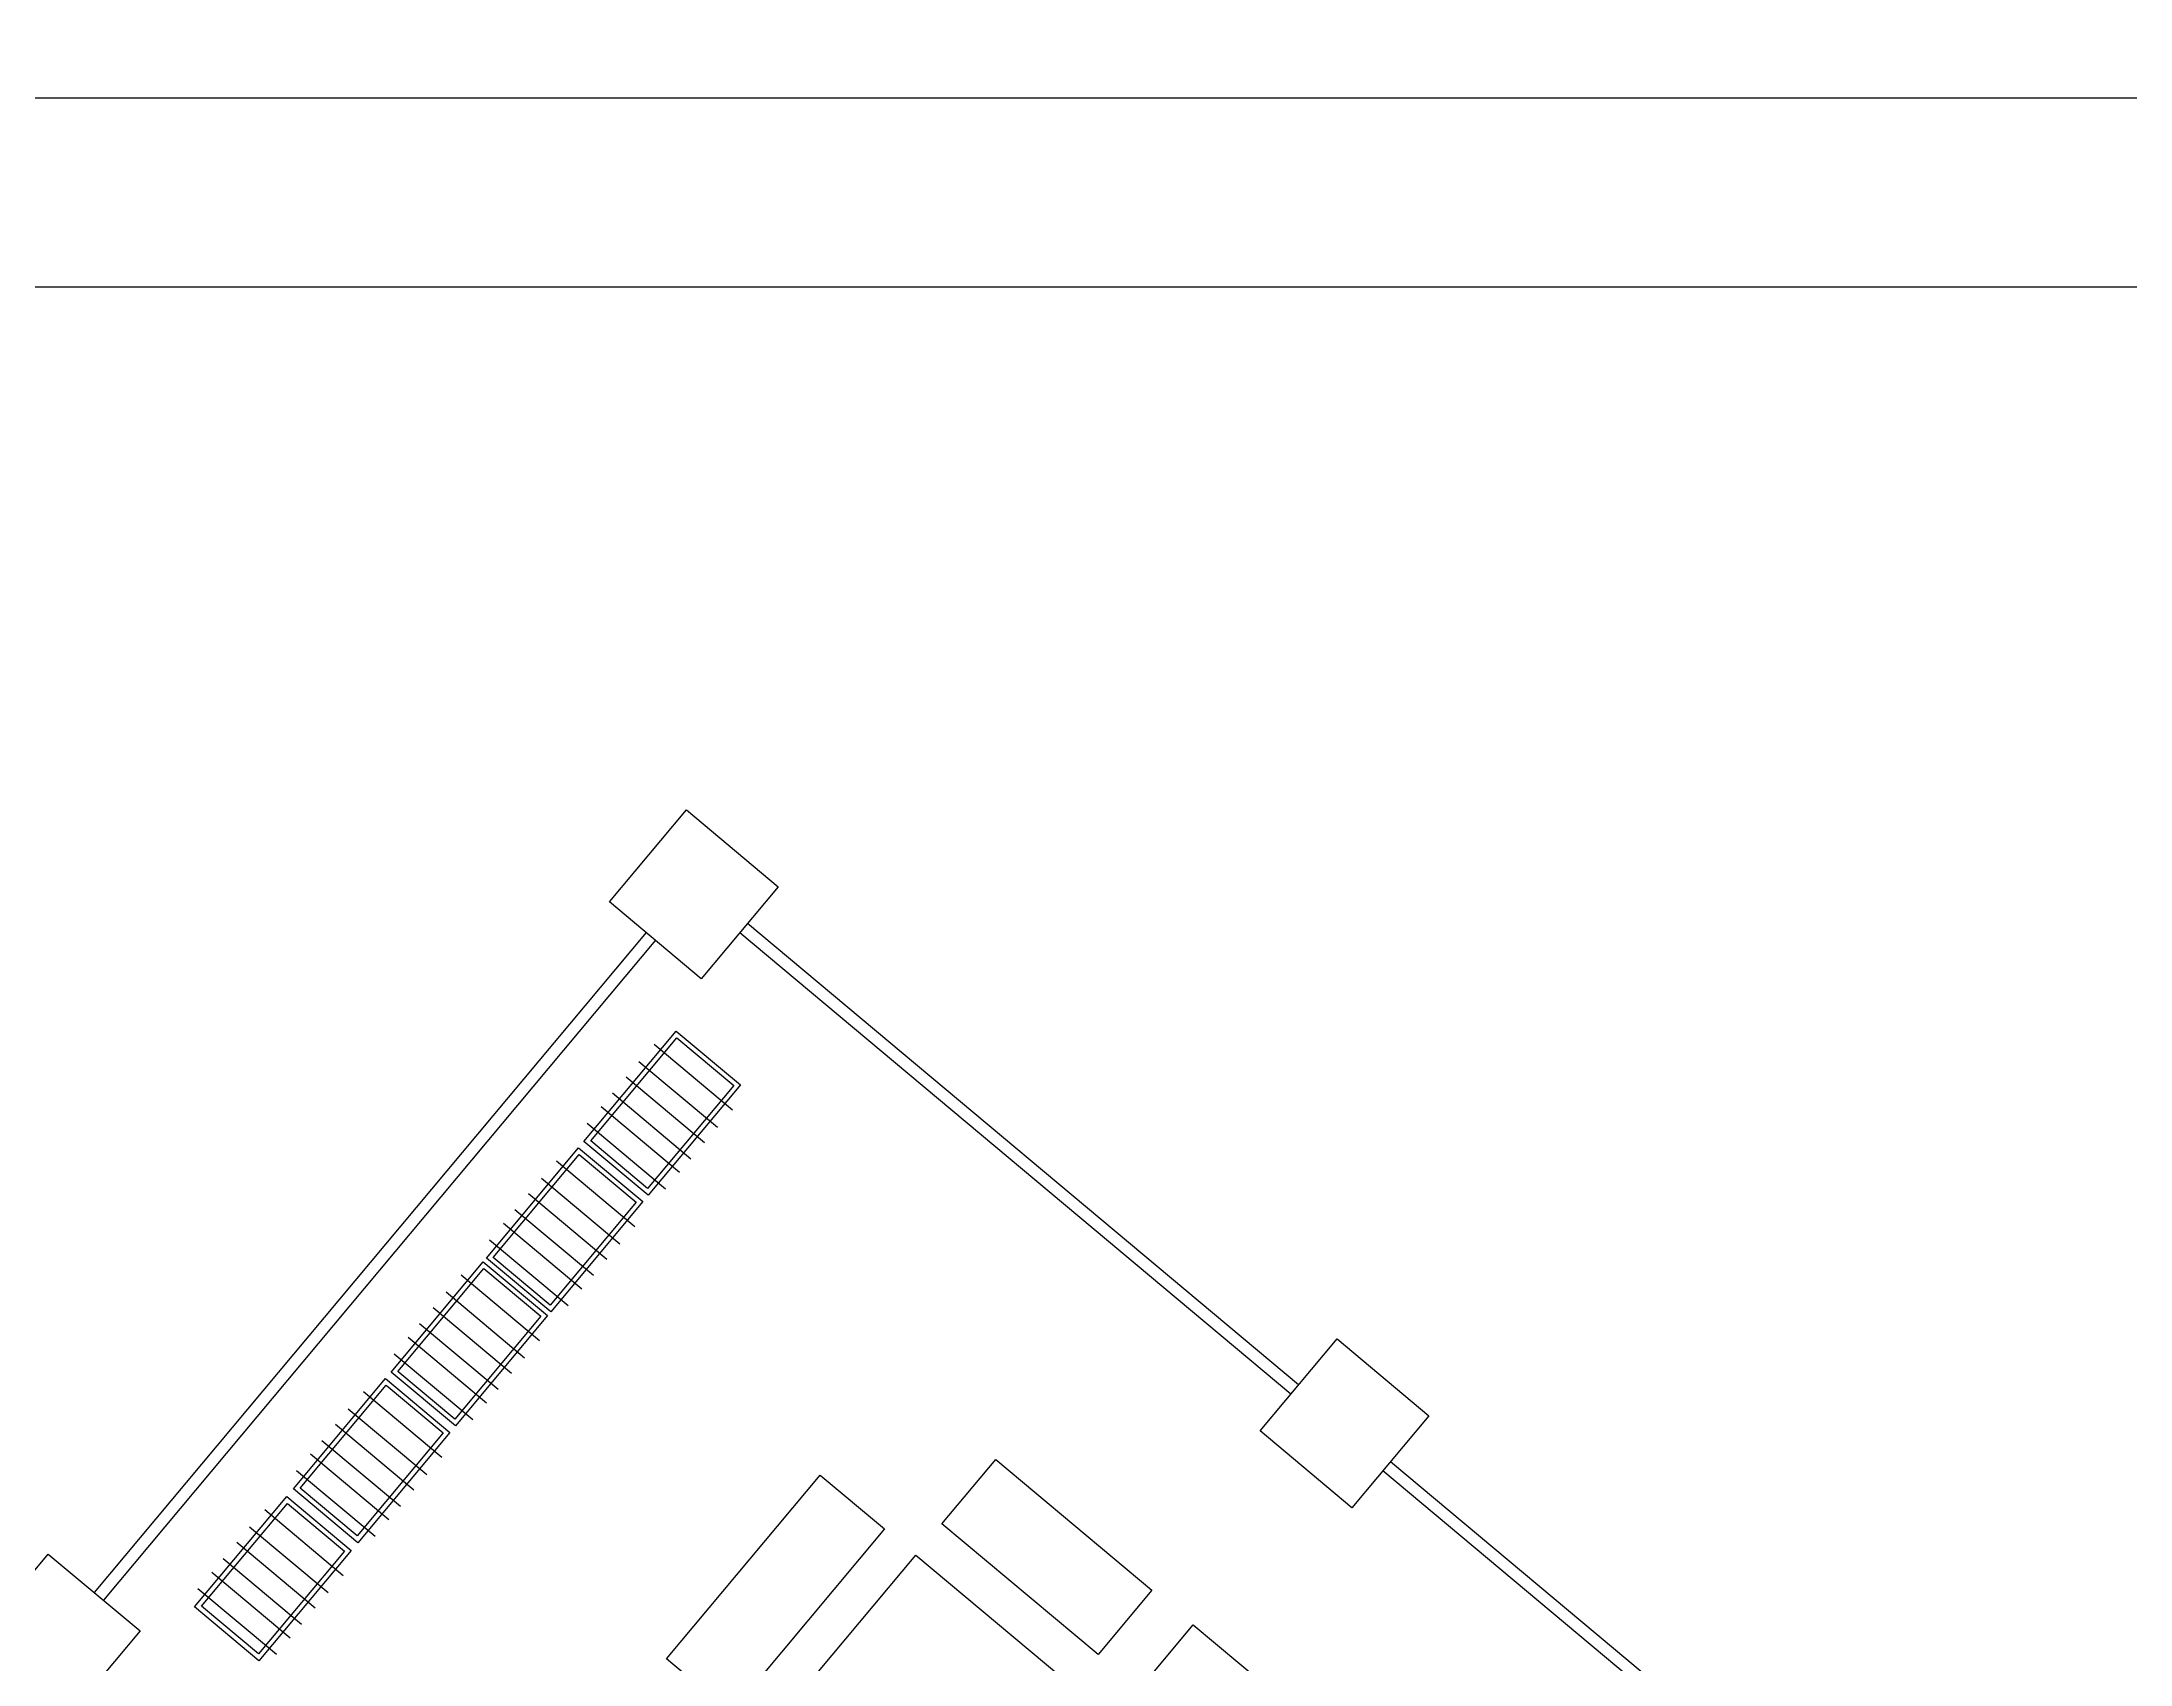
# Model space of a CAD drawing. Header units: millimetres. Extents: x -14813 to 141433, y -60308 to 84383.
# Drawn here: x 47398 to 56115, y 22787 to 29556 of the extents above; entities that cross this region are included whole.
import ezdxf

# ---------------------------------------------------------------- set-up
doc = ezdxf.new("R2010")
doc.units = ezdxf.units.MM
for name, color, linetype, lineweight in [('мебель', 44, 'Continuous', 25), ('размер', 1, 'Continuous', 25), ('стены', 7, 'Continuous', 25), ('территория', 74, 'Continuous', 25)]:
    doc.layers.add(name, color=color, linetype=linetype, lineweight=lineweight)
doc.styles.add('Аннотативный', font='')
doc.styles.get('Аннотативный').set_extended_font_data('GOST Common')
doc.dimstyles.new('Аннотативный', dxfattribs={"dimscale": 0, "dimtxt": 1.5, "dimasz": 1.5, "dimexe": 1.25, "dimexo": 0.625, "dimtad": 1, "dimdec": 0, "dimtxsty": 'Аннотативный', "dimblk": 'ARCHTICK', "dimcen": 2.5, "dimadec": 0, "dimazin": 0, "dimtfac": 1, "dimtdec": 0, "dimtmove": 0, "dimatfit": 3, "dimldrblk": 'CLOSEDBLANK', "dimfxl": 1, "dimarcsym": 0})

# ---------------------------------------------------------------- blocks, each defined once
blk = doc.blocks.new('_ArchTick')
at = {"color": 0, "linetype": 'ByBlock', "const_width": 0.15}
blk.add_lwpolyline([(-0.5, -0.5), (0.5, 0.5)], dxfattribs=at)
blk = doc.blocks.new('*D98')
at = {"layer": 'Defpoints', "color": 0, "transparency": 16777216}
for p in [(27013.2, 29320.4), (27013.2, 28532.4), (59711, 28532.4)]:
    blk.add_point(p, dxfattribs=at)
at = {"layer": 'размер', "color": 0, "lineweight": -2, "transparency": 16777216}
for p, q in [((27013.2, 28594.9), (27013.2, 29445.4)), ((59711, 28594.9), (59711, 29445.4)), ((59711, 29320.4), (27013.2, 29320.4))]:
    blk.add_line(p, q, dxfattribs=at)
at = {"layer": 'размер', "color": 0, "lineweight": -2, "transparency": 16777216, "xscale": 150, "yscale": 150, "zscale": 150, "rotation": 180}
blk.add_blockref('_ArchTick', (27013.2, 29320.4), dxfattribs=at)
at = {"layer": 'размер', "color": 0, "lineweight": -2, "transparency": 16777216, "xscale": 150, "yscale": 150, "zscale": 150}
blk.add_blockref('_ArchTick', (59711, 29320.4), dxfattribs=at)
at = {"layer": 'размер', "color": 0, "transparency": 16777216, "insert": (43362.1, 29457.9), "char_height": 150, "attachment_point": 5, "style": 'Аннотативный'}
blk.add_mtext('32700', dxfattribs=at)
blk = doc.blocks.new('_ClosedBlank')
at = {"color": 0, "linetype": 'ByBlock', "lineweight": -2}
for p, q in [((-1, 0.2), (0, 0)), ((-1, 0.2), (-1, -0.2)), ((0, 0), (-1, -0.2))]:
    blk.add_line(p, q, dxfattribs=at)

msp = doc.modelspace()

# ---------------------------------------------------------------- linework, layer by layer
at = {"layer": 'мебель'}
for p, q in [((49953.9, 25374.2), (50281.4, 25100.1)), ((49890.7, 25302.5), (50218.2, 25028.5)), ((49837.1, 25238.4), (50164.6, 24964.4)), ((49732.9, 25113.9), (50060.4, 24839.8)), ((49780.4, 25170.6), (50107.9, 24896.6)), ((49675, 25044.7), (50002.5, 24770.6)), ((49546.7, 24887.6), (49874.2, 24613.5)), ((49483.6, 24815.9), (49811.1, 24541.8)), ((49373.2, 24684), (49700.7, 24410)), ((49429.9, 24751.8), (49757.4, 24477.7)), ((49325.7, 24627.3), (49653.2, 24353.2)), ((49267.8, 24558.1), (49595.3, 24284)), ((49148.9, 24412.1), (49476.4, 24138)), ((49085.7, 24340.4), (49413.2, 24066.3)), ((49032.1, 24276.3), (49359.6, 24002.3)), ((48927.9, 24151.8), (49255.4, 23877.7)), ((48975.4, 24208.5), (49302.9, 23934.5)), ((48870, 24082.6), (49197.5, 23808.5)), ((48741.2, 23924.9), (49068.7, 23650.8)), ((48678, 23853.2), (49005.5, 23579.2)), ((48567.7, 23721.3), (48895.2, 23447.3)), ((48624.4, 23789.1), (48951.9, 23515.1)), ((48520.2, 23664.6), (48847.7, 23390.5)), ((48462.3, 23595.4), (48789.8, 23321.4)), ((48329, 23432.3), (48656.5, 23158.2)), ((48212.2, 23296.5), (48539.7, 23022.5)), ((48265.8, 23360.6), (48593.3, 23086.5)), ((48155.5, 23228.7), (48483, 22954.7)), ((48050.1, 23102.8), (48377.6, 22828.7)), ((48108, 23172), (48435.5, 22897.9))]:
    msp.add_line(p, q, dxfattribs=at)
for points in [[(50046.5, 25428.6), (50314.9, 25204), (49929.8, 24743.8), (49661.4, 24968.4), (50046.5, 25428.6)], [(49639.3, 24941.9), (49907.7, 24717.3), (49522.7, 24257.2), (49254.2, 24481.8), (49639.3, 24941.9)], [(49241.4, 24466.5), (49509.8, 24241.8), (49124.8, 23781.7), (48856.4, 24006.3), (49241.4, 24466.5)], [(48833.7, 23979.3), (49102.2, 23754.7), (48717.1, 23294.5), (48448.7, 23519.1), (48833.7, 23979.3)], [(51155.8, 23372.9), (51380.4, 23641.3), (52032.3, 23095.8), (51807.7, 22827.4), (51155.8, 23372.9)], [(50274.6, 22584.6), (50006.2, 22809.2), (50647.9, 23576.2), (50916.3, 23351.6), (50274.6, 22584.6)], [(48421.5, 23486.6), (48690, 23262), (48304.9, 22801.9), (48036.5, 23026.5), (48421.5, 23486.6)], [(50405, 22475.5), (51046.7, 23242.5), (53347.5, 21317.3), (52705.8, 20550.4), (50405, 22475.5)], [(51980.2, 22683), (52204.8, 22951.4), (52856.7, 22405.9), (52632.1, 22137.5), (51980.2, 22683)]]:
    msp.add_lwpolyline(points, dxfattribs=at)
for points in [[(50049, 25400.4), (50286.7, 25201.4), (49927.3, 24772), (49689.6, 24970.9)], [(49641.8, 24913.8), (49879.5, 24714.8), (49520.2, 24285.4), (49282.4, 24484.3)], [(49243.9, 24438.3), (49481.7, 24239.3), (49122.3, 23809.9), (48884.5, 24008.8)], [(48836.2, 23951.1), (49074, 23752.2), (48714.6, 23322.7), (48476.9, 23521.6)], [(48424, 23458.5), (48661.8, 23259.5), (48302.4, 22830.1), (48064.7, 23029)]]:
    msp.add_lwpolyline(points, close=True, dxfattribs=at)
at = {"layer": 'стены'}
for points in [[(49768, 25968.4), (50088.9, 26351.9), (50472.3, 26031), (50151.4, 25647.5), (49768, 25968.4)], [(49921.4, 25840.1), (47617.6, 23086.8)], [(49959.7, 25808), (47655.9, 23054.7)], [(52612.1, 23914.6), (50311.9, 25839.3)], [(52644.2, 23952.9), (50344, 25877.6)], [(52483.7, 23761.2), (52804.6, 24144.7), (53188, 23823.8), (52867.2, 23440.3), (52483.7, 23761.2)], [(55367.4, 21674.3), (53027.6, 23632.1)], [(55335.3, 21635.9), (52995.5, 23593.7)], [(47105, 22863.8), (47425.8, 23247.2), (47809.3, 22926.4), (47488.4, 22542.9), (47105, 22863.8)]]:
    msp.add_lwpolyline(points, dxfattribs=at)
at = {"layer": 'территория'}
msp.add_lwpolyline([(18299, -1467.6), (48299, -1467.6), (62159.8, 8682.9), (59711, 28532.4), (27013.2, 28532.4), (18299, -1467.6)], dxfattribs=at)

# ---------------------------------------------------------------- dimensions: what is measured, and where the dimension line sits
at = {"layer": 'размер'}
dim = msp.add_linear_dim(base=(27013.2, 29320.4), p1=(59711, 28532.4), p2=(27013.2, 28532.4), dimstyle='Аннотативный', override={"dimrnd": 10}, dxfattribs=at)
dim.commit()
dim.dimension.update_dxf_attribs({"geometry": '*D98', "text_midpoint": (43362.1, 29457.9)})

doc.saveas('drawing.dxf')
